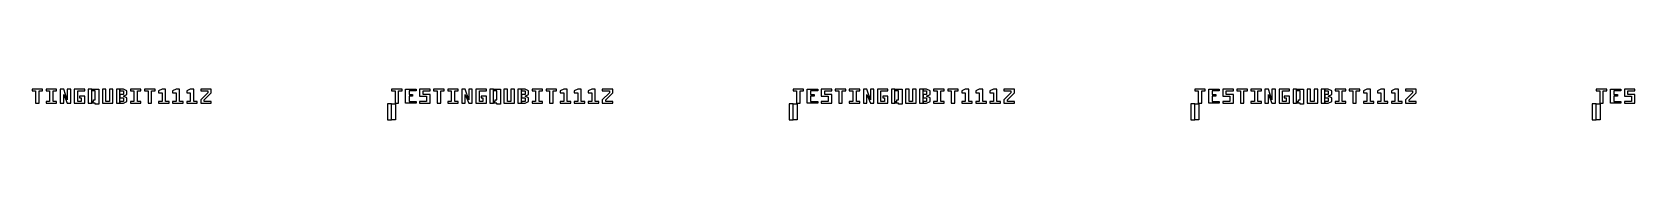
# Model space of a CAD drawing. Extents: x -19750 to 13102, y -13175 to 15275.
# Drawn here: x -11790 to -3808, y -6628 to -6475 of the extents above; entities that cross this region are included whole.
import ezdxf

# ---------------------------------------------------------------- set-up
doc = ezdxf.new("R2010")
doc.units = 0

# ---------------------------------------------------------------- blocks, each defined once
blk = doc.blocks.new('C1A')
for points in [[(6027.5, 6430), (6045, 6430), (6045, 6491.2), (6062.5, 6491.2), (6062.5, 6500), (6010, 6500), (6010, 6491.2), (6027.5, 6491.2), (6027.5, 6430), (6027.5, 6430)], [(6080, 6430), (6132.5, 6430), (6132.5, 6438.8), (6115, 6438.8), (6115, 6491.2), (6132.5, 6491.2), (6132.5, 6500), (6080, 6500), (6080, 6491.2), (6097.5, 6491.2), (6097.5, 6438.8), (6080, 6438.8), (6080, 6430), (6080, 6430)], [(6150, 6430), (6167.5, 6430), (6167.5, 6473.8), (6185, 6430), (6202.5, 6430), (6202.5, 6500), (6185, 6500), (6185, 6447.5), (6167.5, 6500), (6150, 6500), (6150, 6430), (6150, 6430)], [(6220, 6430), (6272.5, 6430), (6272.5, 6465), (6246.2, 6465), (6246.2, 6456.2), (6255, 6456.2), (6255, 6438.8), (6237.5, 6438.8), (6237.5, 6491.2), (6272.5, 6491.2), (6272.5, 6500), (6220, 6500), (6220, 6430), (6220, 6430)], [(6290, 6430), (6307.5, 6430), (6307.5, 6500), (6290, 6500), (6290, 6430)], [(6307.5, 6438.8), (6316.2, 6438.8), (6316.2, 6447.5), (6325, 6447.5), (6325, 6491.2), (6307.5, 6491.2), (6307.5, 6500), (6342.5, 6500), (6342.5, 6425.6), (6325, 6425.6), (6325, 6430), (6307.5, 6430), (6307.5, 6438.8)], [(6360, 6430), (6412.5, 6430), (6412.5, 6500), (6395, 6500), (6395, 6438.8), (6377.5, 6438.8), (6377.5, 6500), (6360, 6500), (6360, 6430), (6360, 6430)], [(6430, 6430), (6447.5, 6430), (6447.5, 6500), (6430, 6500), (6430, 6430)], [(6447.5, 6430), (6465, 6430), (6482.5, 6438.8), (6482.5, 6456.2), (6465, 6465), (6482.5, 6473.8), (6482.5, 6491.2), (6465, 6500), (6447.5, 6500), (6447.5, 6491.2), (6465, 6491.2), (6465, 6473.8), (6447.5, 6473.8), (6447.5, 6456.2), (6465, 6456.2), (6465, 6438.8), (6447.5, 6438.8), (6447.5, 6430)], [(6500, 6430), (6552.5, 6430), (6552.5, 6438.8), (6535, 6438.8), (6535, 6491.2), (6552.5, 6491.2), (6552.5, 6500), (6500, 6500), (6500, 6491.2), (6517.5, 6491.2), (6517.5, 6438.8), (6500, 6438.8), (6500, 6430), (6500, 6430)], [(6587.5, 6430), (6605, 6430), (6605, 6491.2), (6622.5, 6491.2), (6622.5, 6500), (6570, 6500), (6570, 6491.2), (6587.5, 6491.2), (6587.5, 6430), (6587.5, 6430)], [(6640, 6430), (6692.5, 6430), (6692.5, 6438.8), (6675, 6438.8), (6675, 6500), (6657.5, 6500), (6640, 6491.2), (6640, 6482.5), (6657.5, 6482.5), (6657.5, 6438.8), (6640, 6438.8), (6640, 6430), (6640, 6430)], [(6710, 6430), (6762.5, 6430), (6762.5, 6438.8), (6745, 6438.8), (6745, 6500), (6727.5, 6500), (6710, 6491.2), (6710, 6482.5), (6727.5, 6482.5), (6727.5, 6438.8), (6710, 6438.8), (6710, 6430), (6710, 6430)], [(6780, 6430), (6832.5, 6430), (6832.5, 6438.8), (6815, 6438.8), (6815, 6500), (6797.5, 6500), (6780, 6491.2), (6780, 6482.5), (6797.5, 6482.5), (6797.5, 6438.8), (6780, 6438.8), (6780, 6430), (6780, 6430)], [(6850, 6430), (6902.5, 6430), (6902.5, 6438.8), (6867.5, 6438.8), (6867.5, 6447.5), (6902.5, 6482.5), (6902.5, 6500), (6850, 6500), (6850, 6491.2), (6885, 6491.2), (6885, 6482.5), (6850, 6447.5), (6850, 6430), (6850, 6430)]]:
    blk.add_lwpolyline(points)
blk = doc.blocks.new('C1B')
for points in [[(5817.5, 6430), (5835, 6430), (5835, 6491.2), (5852.5, 6491.2), (5852.5, 6500), (5800, 6500), (5800, 6491.2), (5817.5, 6491.2), (5817.5, 6430), (5817.5, 6430)], [(5870, 6430), (5870, 6500), (5922.5, 6500), (5922.5, 6491.2), (5887.5, 6491.2), (5887.5, 6473.8), (5905, 6473.8), (5905, 6465), (5887.5, 6465), (5887.5, 6438.8), (5922.5, 6438.8), (5922.5, 6430), (5870, 6430), (5870, 6430)], [(5940, 6430), (5992.5, 6430), (5992.5, 6473.8), (5957.5, 6473.8), (5957.5, 6491.2), (5992.5, 6491.2), (5992.5, 6500), (5940, 6500), (5940, 6465), (5975, 6465), (5975, 6438.8), (5940, 6438.8), (5940, 6430), (5940, 6430)], [(6027.5, 6430), (6045, 6430), (6045, 6491.2), (6062.5, 6491.2), (6062.5, 6500), (6010, 6500), (6010, 6491.2), (6027.5, 6491.2), (6027.5, 6430), (6027.5, 6430)], [(6080, 6430), (6132.5, 6430), (6132.5, 6438.8), (6115, 6438.8), (6115, 6491.2), (6132.5, 6491.2), (6132.5, 6500), (6080, 6500), (6080, 6491.2), (6097.5, 6491.2), (6097.5, 6438.8), (6080, 6438.8), (6080, 6430), (6080, 6430)], [(6150, 6430), (6167.5, 6430), (6167.5, 6473.8), (6185, 6430), (6202.5, 6430), (6202.5, 6500), (6185, 6500), (6185, 6447.5), (6167.5, 6500), (6150, 6500), (6150, 6430), (6150, 6430)], [(6220, 6430), (6272.5, 6430), (6272.5, 6465), (6246.2, 6465), (6246.2, 6456.2), (6255, 6456.2), (6255, 6438.8), (6237.5, 6438.8), (6237.5, 6491.2), (6272.5, 6491.2), (6272.5, 6500), (6220, 6500), (6220, 6430), (6220, 6430)], [(6290, 6430), (6307.5, 6430), (6307.5, 6500), (6290, 6500), (6290, 6430)], [(6307.5, 6438.8), (6316.2, 6438.8), (6316.2, 6447.5), (6325, 6447.5), (6325, 6491.2), (6307.5, 6491.2), (6307.5, 6500), (6342.5, 6500), (6342.5, 6425.6), (6325, 6425.6), (6325, 6430), (6307.5, 6430), (6307.5, 6438.8)], [(6360, 6430), (6412.5, 6430), (6412.5, 6500), (6395, 6500), (6395, 6438.8), (6377.5, 6438.8), (6377.5, 6500), (6360, 6500), (6360, 6430), (6360, 6430)], [(6430, 6430), (6447.5, 6430), (6447.5, 6500), (6430, 6500), (6430, 6430)], [(6447.5, 6430), (6465, 6430), (6482.5, 6438.8), (6482.5, 6456.2), (6465, 6465), (6482.5, 6473.8), (6482.5, 6491.2), (6465, 6500), (6447.5, 6500), (6447.5, 6491.2), (6465, 6491.2), (6465, 6473.8), (6447.5, 6473.8), (6447.5, 6456.2), (6465, 6456.2), (6465, 6438.8), (6447.5, 6438.8), (6447.5, 6430)], [(6500, 6430), (6552.5, 6430), (6552.5, 6438.8), (6535, 6438.8), (6535, 6491.2), (6552.5, 6491.2), (6552.5, 6500), (6500, 6500), (6500, 6491.2), (6517.5, 6491.2), (6517.5, 6438.8), (6500, 6438.8), (6500, 6430), (6500, 6430)], [(6587.5, 6430), (6605, 6430), (6605, 6491.2), (6622.5, 6491.2), (6622.5, 6500), (6570, 6500), (6570, 6491.2), (6587.5, 6491.2), (6587.5, 6430), (6587.5, 6430)], [(6640, 6430), (6692.5, 6430), (6692.5, 6438.8), (6675, 6438.8), (6675, 6500), (6657.5, 6500), (6640, 6491.2), (6640, 6482.5), (6657.5, 6482.5), (6657.5, 6438.8), (6640, 6438.8), (6640, 6430), (6640, 6430)], [(6710, 6430), (6762.5, 6430), (6762.5, 6438.8), (6745, 6438.8), (6745, 6500), (6727.5, 6500), (6710, 6491.2), (6710, 6482.5), (6727.5, 6482.5), (6727.5, 6438.8), (6710, 6438.8), (6710, 6430), (6710, 6430)], [(6780, 6430), (6832.5, 6430), (6832.5, 6438.8), (6815, 6438.8), (6815, 6500), (6797.5, 6500), (6780, 6491.2), (6780, 6482.5), (6797.5, 6482.5), (6797.5, 6438.8), (6780, 6438.8), (6780, 6430), (6780, 6430)], [(6850, 6430), (6902.5, 6430), (6902.5, 6438.8), (6867.5, 6438.8), (6867.5, 6447.5), (6902.5, 6482.5), (6902.5, 6500), (6850, 6500), (6850, 6491.2), (6885, 6491.2), (6885, 6482.5), (6850, 6447.5), (6850, 6430), (6850, 6430)]]:
    blk.add_lwpolyline(points)
blk = doc.blocks.new('C1C')
for points in [[(5817.5, 6430), (5835, 6430), (5835, 6491.2), (5852.5, 6491.2), (5852.5, 6500), (5800, 6500), (5800, 6491.2), (5817.5, 6491.2), (5817.5, 6430), (5817.5, 6430)], [(5870, 6430), (5870, 6500), (5922.5, 6500), (5922.5, 6491.2), (5887.5, 6491.2), (5887.5, 6473.8), (5905, 6473.8), (5905, 6465), (5887.5, 6465), (5887.5, 6438.8), (5922.5, 6438.8), (5922.5, 6430), (5870, 6430), (5870, 6430)], [(5940, 6430), (5992.5, 6430), (5992.5, 6473.8), (5957.5, 6473.8), (5957.5, 6491.2), (5992.5, 6491.2), (5992.5, 6500), (5940, 6500), (5940, 6465), (5975, 6465), (5975, 6438.8), (5940, 6438.8), (5940, 6430), (5940, 6430)], [(6027.5, 6430), (6045, 6430), (6045, 6491.2), (6062.5, 6491.2), (6062.5, 6500), (6010, 6500), (6010, 6491.2), (6027.5, 6491.2), (6027.5, 6430), (6027.5, 6430)], [(6080, 6430), (6132.5, 6430), (6132.5, 6438.8), (6115, 6438.8), (6115, 6491.2), (6132.5, 6491.2), (6132.5, 6500), (6080, 6500), (6080, 6491.2), (6097.5, 6491.2), (6097.5, 6438.8), (6080, 6438.8), (6080, 6430), (6080, 6430)], [(6150, 6430), (6167.5, 6430), (6167.5, 6473.8), (6185, 6430), (6202.5, 6430), (6202.5, 6500), (6185, 6500), (6185, 6447.5), (6167.5, 6500), (6150, 6500), (6150, 6430), (6150, 6430)], [(6220, 6430), (6272.5, 6430), (6272.5, 6465), (6246.2, 6465), (6246.2, 6456.2), (6255, 6456.2), (6255, 6438.8), (6237.5, 6438.8), (6237.5, 6491.2), (6272.5, 6491.2), (6272.5, 6500), (6220, 6500), (6220, 6430), (6220, 6430)], [(6290, 6430), (6307.5, 6430), (6307.5, 6500), (6290, 6500), (6290, 6430)], [(6307.5, 6438.8), (6316.2, 6438.8), (6316.2, 6447.5), (6325, 6447.5), (6325, 6491.2), (6307.5, 6491.2), (6307.5, 6500), (6342.5, 6500), (6342.5, 6425.6), (6325, 6425.6), (6325, 6430), (6307.5, 6430), (6307.5, 6438.8)], [(6360, 6430), (6412.5, 6430), (6412.5, 6500), (6395, 6500), (6395, 6438.8), (6377.5, 6438.8), (6377.5, 6500), (6360, 6500), (6360, 6430), (6360, 6430)], [(6430, 6430), (6447.5, 6430), (6447.5, 6500), (6430, 6500), (6430, 6430)], [(6447.5, 6430), (6465, 6430), (6482.5, 6438.8), (6482.5, 6456.2), (6465, 6465), (6482.5, 6473.8), (6482.5, 6491.2), (6465, 6500), (6447.5, 6500), (6447.5, 6491.2), (6465, 6491.2), (6465, 6473.8), (6447.5, 6473.8), (6447.5, 6456.2), (6465, 6456.2), (6465, 6438.8), (6447.5, 6438.8), (6447.5, 6430)], [(6500, 6430), (6552.5, 6430), (6552.5, 6438.8), (6535, 6438.8), (6535, 6491.2), (6552.5, 6491.2), (6552.5, 6500), (6500, 6500), (6500, 6491.2), (6517.5, 6491.2), (6517.5, 6438.8), (6500, 6438.8), (6500, 6430), (6500, 6430)], [(6587.5, 6430), (6605, 6430), (6605, 6491.2), (6622.5, 6491.2), (6622.5, 6500), (6570, 6500), (6570, 6491.2), (6587.5, 6491.2), (6587.5, 6430), (6587.5, 6430)], [(6640, 6430), (6692.5, 6430), (6692.5, 6438.8), (6675, 6438.8), (6675, 6500), (6657.5, 6500), (6640, 6491.2), (6640, 6482.5), (6657.5, 6482.5), (6657.5, 6438.8), (6640, 6438.8), (6640, 6430), (6640, 6430)], [(6710, 6430), (6762.5, 6430), (6762.5, 6438.8), (6745, 6438.8), (6745, 6500), (6727.5, 6500), (6710, 6491.2), (6710, 6482.5), (6727.5, 6482.5), (6727.5, 6438.8), (6710, 6438.8), (6710, 6430), (6710, 6430)], [(6780, 6430), (6832.5, 6430), (6832.5, 6438.8), (6815, 6438.8), (6815, 6500), (6797.5, 6500), (6780, 6491.2), (6780, 6482.5), (6797.5, 6482.5), (6797.5, 6438.8), (6780, 6438.8), (6780, 6430), (6780, 6430)], [(6850, 6430), (6902.5, 6430), (6902.5, 6438.8), (6867.5, 6438.8), (6867.5, 6447.5), (6902.5, 6482.5), (6902.5, 6500), (6850, 6500), (6850, 6491.2), (6885, 6491.2), (6885, 6482.5), (6850, 6447.5), (6850, 6430), (6850, 6430)]]:
    blk.add_lwpolyline(points)
blk = doc.blocks.new('C1D')
for points in [[(5817.5, 6430), (5835, 6430), (5835, 6491.2), (5852.5, 6491.2), (5852.5, 6500), (5800, 6500), (5800, 6491.2), (5817.5, 6491.2), (5817.5, 6430), (5817.5, 6430)], [(5870, 6430), (5870, 6500), (5922.5, 6500), (5922.5, 6491.2), (5887.5, 6491.2), (5887.5, 6473.8), (5905, 6473.8), (5905, 6465), (5887.5, 6465), (5887.5, 6438.8), (5922.5, 6438.8), (5922.5, 6430), (5870, 6430), (5870, 6430)], [(5940, 6430), (5992.5, 6430), (5992.5, 6473.8), (5957.5, 6473.8), (5957.5, 6491.2), (5992.5, 6491.2), (5992.5, 6500), (5940, 6500), (5940, 6465), (5975, 6465), (5975, 6438.8), (5940, 6438.8), (5940, 6430), (5940, 6430)], [(6027.5, 6430), (6045, 6430), (6045, 6491.2), (6062.5, 6491.2), (6062.5, 6500), (6010, 6500), (6010, 6491.2), (6027.5, 6491.2), (6027.5, 6430), (6027.5, 6430)], [(6080, 6430), (6132.5, 6430), (6132.5, 6438.8), (6115, 6438.8), (6115, 6491.2), (6132.5, 6491.2), (6132.5, 6500), (6080, 6500), (6080, 6491.2), (6097.5, 6491.2), (6097.5, 6438.8), (6080, 6438.8), (6080, 6430), (6080, 6430)], [(6150, 6430), (6167.5, 6430), (6167.5, 6473.8), (6185, 6430), (6202.5, 6430), (6202.5, 6500), (6185, 6500), (6185, 6447.5), (6167.5, 6500), (6150, 6500), (6150, 6430), (6150, 6430)], [(6220, 6430), (6272.5, 6430), (6272.5, 6465), (6246.2, 6465), (6246.2, 6456.2), (6255, 6456.2), (6255, 6438.8), (6237.5, 6438.8), (6237.5, 6491.2), (6272.5, 6491.2), (6272.5, 6500), (6220, 6500), (6220, 6430), (6220, 6430)], [(6290, 6430), (6307.5, 6430), (6307.5, 6500), (6290, 6500), (6290, 6430)], [(6307.5, 6438.8), (6316.2, 6438.8), (6316.2, 6447.5), (6325, 6447.5), (6325, 6491.2), (6307.5, 6491.2), (6307.5, 6500), (6342.5, 6500), (6342.5, 6425.6), (6325, 6425.6), (6325, 6430), (6307.5, 6430), (6307.5, 6438.8)], [(6360, 6430), (6412.5, 6430), (6412.5, 6500), (6395, 6500), (6395, 6438.8), (6377.5, 6438.8), (6377.5, 6500), (6360, 6500), (6360, 6430), (6360, 6430)], [(6430, 6430), (6447.5, 6430), (6447.5, 6500), (6430, 6500), (6430, 6430)], [(6447.5, 6430), (6465, 6430), (6482.5, 6438.8), (6482.5, 6456.2), (6465, 6465), (6482.5, 6473.8), (6482.5, 6491.2), (6465, 6500), (6447.5, 6500), (6447.5, 6491.2), (6465, 6491.2), (6465, 6473.8), (6447.5, 6473.8), (6447.5, 6456.2), (6465, 6456.2), (6465, 6438.8), (6447.5, 6438.8), (6447.5, 6430)], [(6500, 6430), (6552.5, 6430), (6552.5, 6438.8), (6535, 6438.8), (6535, 6491.2), (6552.5, 6491.2), (6552.5, 6500), (6500, 6500), (6500, 6491.2), (6517.5, 6491.2), (6517.5, 6438.8), (6500, 6438.8), (6500, 6430), (6500, 6430)], [(6587.5, 6430), (6605, 6430), (6605, 6491.2), (6622.5, 6491.2), (6622.5, 6500), (6570, 6500), (6570, 6491.2), (6587.5, 6491.2), (6587.5, 6430), (6587.5, 6430)], [(6640, 6430), (6692.5, 6430), (6692.5, 6438.8), (6675, 6438.8), (6675, 6500), (6657.5, 6500), (6640, 6491.2), (6640, 6482.5), (6657.5, 6482.5), (6657.5, 6438.8), (6640, 6438.8), (6640, 6430), (6640, 6430)], [(6710, 6430), (6762.5, 6430), (6762.5, 6438.8), (6745, 6438.8), (6745, 6500), (6727.5, 6500), (6710, 6491.2), (6710, 6482.5), (6727.5, 6482.5), (6727.5, 6438.8), (6710, 6438.8), (6710, 6430), (6710, 6430)], [(6780, 6430), (6832.5, 6430), (6832.5, 6438.8), (6815, 6438.8), (6815, 6500), (6797.5, 6500), (6780, 6491.2), (6780, 6482.5), (6797.5, 6482.5), (6797.5, 6438.8), (6780, 6438.8), (6780, 6430), (6780, 6430)], [(6850, 6430), (6902.5, 6430), (6902.5, 6438.8), (6867.5, 6438.8), (6867.5, 6447.5), (6902.5, 6482.5), (6902.5, 6500), (6850, 6500), (6850, 6491.2), (6885, 6491.2), (6885, 6482.5), (6850, 6447.5), (6850, 6430), (6850, 6430)], [(1800, 6347.5), (1800, 6427.5), (1780, 6427.5), (1780, 6347.5), (1800, 6347.5)]]:
    blk.add_lwpolyline(points)
blk = doc.blocks.new('C1E')
for points in [[(5817.5, 6430), (5835, 6430), (5835, 6491.2), (5852.5, 6491.2), (5852.5, 6500), (5800, 6500), (5800, 6491.2), (5817.5, 6491.2), (5817.5, 6430), (5817.5, 6430)], [(5870, 6430), (5870, 6500), (5922.5, 6500), (5922.5, 6491.2), (5887.5, 6491.2), (5887.5, 6473.8), (5905, 6473.8), (5905, 6465), (5887.5, 6465), (5887.5, 6438.8), (5922.5, 6438.8), (5922.5, 6430), (5870, 6430), (5870, 6430)], [(5940, 6430), (5992.5, 6430), (5992.5, 6473.8), (5957.5, 6473.8), (5957.5, 6491.2), (5992.5, 6491.2), (5992.5, 6500), (5940, 6500), (5940, 6465), (5975, 6465), (5975, 6438.8), (5940, 6438.8), (5940, 6430), (5940, 6430)], [(-200, 6347.5), (-200, 6427.5), (-180, 6427.5), (-180, 6347.5), (-200, 6347.5)], [(1800, 6347.5), (1800, 6427.5), (1780, 6427.5), (1780, 6347.5), (1800, 6347.5)]]:
    blk.add_lwpolyline(points)
blk = doc.blocks.new('C1F')
for points in [[(-200, 6347.5), (-200, 6427.5), (-180, 6427.5), (-180, 6347.5), (-200, 6347.5)], [(1800, 6347.5), (1800, 6427.5), (1780, 6427.5), (1780, 6347.5), (1800, 6347.5)]]:
    blk.add_lwpolyline(points)
blk = doc.blocks.new('C1G')
for points in [[(-200, 6347.5), (-200, 6427.5), (-180, 6427.5), (-180, 6347.5), (-200, 6347.5)], [(1800, 6347.5), (1800, 6427.5), (1780, 6427.5), (1780, 6347.5), (1800, 6347.5)]]:
    blk.add_lwpolyline(points)
blk = doc.blocks.new('C1H')
blk.add_lwpolyline([(-200, 6347.5), (-200, 6427.5), (-180, 6427.5), (-180, 6347.5), (-200, 6347.5)])

msp = doc.modelspace()

# ---------------------------------------------------------------- linework, layer by layer
for points in [[(-11772.5, -6545), (-11755, -6545), (-11755, -6483.75), (-11737.5, -6483.75), (-11737.5, -6475), (-11790, -6475), (-11790, -6483.75), (-11772.5, -6483.75), (-11772.5, -6545), (-11772.5, -6545)], [(-11720, -6545), (-11667.5, -6545), (-11667.5, -6536.25), (-11685, -6536.25), (-11685, -6483.75), (-11667.5, -6483.75), (-11667.5, -6475), (-11720, -6475), (-11720, -6483.75), (-11702.5, -6483.75), (-11702.5, -6536.25), (-11720, -6536.25), (-11720, -6545), (-11720, -6545)], [(-11650, -6545), (-11632.5, -6545), (-11632.5, -6501.25), (-11615, -6545), (-11597.5, -6545), (-11597.5, -6475), (-11615, -6475), (-11615, -6527.5), (-11632.5, -6475), (-11650, -6475), (-11650, -6545), (-11650, -6545)], [(-11580, -6545), (-11527.5, -6545), (-11527.5, -6510), (-11553.75, -6510), (-11553.75, -6518.75), (-11545, -6518.75), (-11545, -6536.25), (-11562.5, -6536.25), (-11562.5, -6483.75), (-11527.5, -6483.75), (-11527.5, -6475), (-11580, -6475), (-11580, -6545), (-11580, -6545)], [(-11510, -6545), (-11492.5, -6545), (-11492.5, -6475), (-11510, -6475), (-11510, -6545)], [(-11492.5, -6536.25), (-11483.75, -6536.25), (-11483.75, -6527.5), (-11475, -6527.5), (-11475, -6483.75), (-11492.5, -6483.75), (-11492.5, -6475), (-11457.5, -6475), (-11457.5, -6549.38), (-11475, -6549.38), (-11475, -6545), (-11492.5, -6545), (-11492.5, -6536.25)], [(-11440, -6545), (-11387.5, -6545), (-11387.5, -6475), (-11405, -6475), (-11405, -6536.25), (-11422.5, -6536.25), (-11422.5, -6475), (-11440, -6475), (-11440, -6545), (-11440, -6545)], [(-11370, -6545), (-11352.5, -6545), (-11352.5, -6475), (-11370, -6475), (-11370, -6545)], [(-11352.5, -6545), (-11335, -6545), (-11317.5, -6536.25), (-11317.5, -6518.75), (-11335, -6510), (-11317.5, -6501.25), (-11317.5, -6483.75), (-11335, -6475), (-11352.5, -6475), (-11352.5, -6483.75), (-11335, -6483.75), (-11335, -6501.25), (-11352.5, -6501.25), (-11352.5, -6518.75), (-11335, -6518.75), (-11335, -6536.25), (-11352.5, -6536.25), (-11352.5, -6545)], [(-11300, -6545), (-11247.5, -6545), (-11247.5, -6536.25), (-11265, -6536.25), (-11265, -6483.75), (-11247.5, -6483.75), (-11247.5, -6475), (-11300, -6475), (-11300, -6483.75), (-11282.5, -6483.75), (-11282.5, -6536.25), (-11300, -6536.25), (-11300, -6545), (-11300, -6545)], [(-11212.5, -6545), (-11195, -6545), (-11195, -6483.75), (-11177.5, -6483.75), (-11177.5, -6475), (-11230, -6475), (-11230, -6483.75), (-11212.5, -6483.75), (-11212.5, -6545), (-11212.5, -6545)], [(-11160, -6545), (-11107.5, -6545), (-11107.5, -6536.25), (-11125, -6536.25), (-11125, -6475), (-11142.5, -6475), (-11160, -6483.75), (-11160, -6492.5), (-11142.5, -6492.5), (-11142.5, -6536.25), (-11160, -6536.25), (-11160, -6545), (-11160, -6545)], [(-11090, -6545), (-11037.5, -6545), (-11037.5, -6536.25), (-11055, -6536.25), (-11055, -6475), (-11072.5, -6475), (-11090, -6483.75), (-11090, -6492.5), (-11072.5, -6492.5), (-11072.5, -6536.25), (-11090, -6536.25), (-11090, -6545), (-11090, -6545)], [(-11020, -6545), (-10967.5, -6545), (-10967.5, -6536.25), (-10985, -6536.25), (-10985, -6475), (-11002.5, -6475), (-11020, -6483.75), (-11020, -6492.5), (-11002.5, -6492.5), (-11002.5, -6536.25), (-11020, -6536.25), (-11020, -6545), (-11020, -6545)], [(-10950, -6545), (-10897.5, -6545), (-10897.5, -6536.25), (-10932.5, -6536.25), (-10932.5, -6527.5), (-10897.5, -6492.5), (-10897.5, -6475), (-10950, -6475), (-10950, -6483.75), (-10915, -6483.75), (-10915, -6492.5), (-10950, -6527.5), (-10950, -6545), (-10950, -6545)], [(-9982.5, -6545), (-9965, -6545), (-9965, -6483.75), (-9947.5, -6483.75), (-9947.5, -6475), (-10000, -6475), (-10000, -6483.75), (-9982.5, -6483.75), (-9982.5, -6545), (-9982.5, -6545)], [(-9930, -6545), (-9930, -6475), (-9877.5, -6475), (-9877.5, -6483.75), (-9912.5, -6483.75), (-9912.5, -6501.25), (-9895, -6501.25), (-9895, -6510), (-9912.5, -6510), (-9912.5, -6536.25), (-9877.5, -6536.25), (-9877.5, -6545), (-9930, -6545), (-9930, -6545)], [(-9860, -6545), (-9807.5, -6545), (-9807.5, -6501.25), (-9842.5, -6501.25), (-9842.5, -6483.75), (-9807.5, -6483.75), (-9807.5, -6475), (-9860, -6475), (-9860, -6510), (-9825, -6510), (-9825, -6536.25), (-9860, -6536.25), (-9860, -6545), (-9860, -6545)], [(-9772.5, -6545), (-9755, -6545), (-9755, -6483.75), (-9737.5, -6483.75), (-9737.5, -6475), (-9790, -6475), (-9790, -6483.75), (-9772.5, -6483.75), (-9772.5, -6545), (-9772.5, -6545)], [(-9720, -6545), (-9667.5, -6545), (-9667.5, -6536.25), (-9685, -6536.25), (-9685, -6483.75), (-9667.5, -6483.75), (-9667.5, -6475), (-9720, -6475), (-9720, -6483.75), (-9702.5, -6483.75), (-9702.5, -6536.25), (-9720, -6536.25), (-9720, -6545), (-9720, -6545)], [(-9650, -6545), (-9632.5, -6545), (-9632.5, -6501.25), (-9615, -6545), (-9597.5, -6545), (-9597.5, -6475), (-9615, -6475), (-9615, -6527.5), (-9632.5, -6475), (-9650, -6475), (-9650, -6545), (-9650, -6545)], [(-9580, -6545), (-9527.5, -6545), (-9527.5, -6510), (-9553.75, -6510), (-9553.75, -6518.75), (-9545, -6518.75), (-9545, -6536.25), (-9562.5, -6536.25), (-9562.5, -6483.75), (-9527.5, -6483.75), (-9527.5, -6475), (-9580, -6475), (-9580, -6545), (-9580, -6545)], [(-9510, -6545), (-9492.5, -6545), (-9492.5, -6475), (-9510, -6475), (-9510, -6545)], [(-9492.5, -6536.25), (-9483.75, -6536.25), (-9483.75, -6527.5), (-9475, -6527.5), (-9475, -6483.75), (-9492.5, -6483.75), (-9492.5, -6475), (-9457.5, -6475), (-9457.5, -6549.38), (-9475, -6549.38), (-9475, -6545), (-9492.5, -6545), (-9492.5, -6536.25)], [(-9440, -6545), (-9387.5, -6545), (-9387.5, -6475), (-9405, -6475), (-9405, -6536.25), (-9422.5, -6536.25), (-9422.5, -6475), (-9440, -6475), (-9440, -6545), (-9440, -6545)], [(-9370, -6545), (-9352.5, -6545), (-9352.5, -6475), (-9370, -6475), (-9370, -6545)], [(-9352.5, -6545), (-9335, -6545), (-9317.5, -6536.25), (-9317.5, -6518.75), (-9335, -6510), (-9317.5, -6501.25), (-9317.5, -6483.75), (-9335, -6475), (-9352.5, -6475), (-9352.5, -6483.75), (-9335, -6483.75), (-9335, -6501.25), (-9352.5, -6501.25), (-9352.5, -6518.75), (-9335, -6518.75), (-9335, -6536.25), (-9352.5, -6536.25), (-9352.5, -6545)], [(-9300, -6545), (-9247.5, -6545), (-9247.5, -6536.25), (-9265, -6536.25), (-9265, -6483.75), (-9247.5, -6483.75), (-9247.5, -6475), (-9300, -6475), (-9300, -6483.75), (-9282.5, -6483.75), (-9282.5, -6536.25), (-9300, -6536.25), (-9300, -6545), (-9300, -6545)], [(-9212.5, -6545), (-9195, -6545), (-9195, -6483.75), (-9177.5, -6483.75), (-9177.5, -6475), (-9230, -6475), (-9230, -6483.75), (-9212.5, -6483.75), (-9212.5, -6545), (-9212.5, -6545)], [(-9160, -6545), (-9107.5, -6545), (-9107.5, -6536.25), (-9125, -6536.25), (-9125, -6475), (-9142.5, -6475), (-9160, -6483.75), (-9160, -6492.5), (-9142.5, -6492.5), (-9142.5, -6536.25), (-9160, -6536.25), (-9160, -6545), (-9160, -6545)], [(-9090, -6545), (-9037.5, -6545), (-9037.5, -6536.25), (-9055, -6536.25), (-9055, -6475), (-9072.5, -6475), (-9090, -6483.75), (-9090, -6492.5), (-9072.5, -6492.5), (-9072.5, -6536.25), (-9090, -6536.25), (-9090, -6545), (-9090, -6545)], [(-9020, -6545), (-8967.5, -6545), (-8967.5, -6536.25), (-8985, -6536.25), (-8985, -6475), (-9002.5, -6475), (-9020, -6483.75), (-9020, -6492.5), (-9002.5, -6492.5), (-9002.5, -6536.25), (-9020, -6536.25), (-9020, -6545), (-9020, -6545)], [(-8950, -6545), (-8897.5, -6545), (-8897.5, -6536.25), (-8932.5, -6536.25), (-8932.5, -6527.5), (-8897.5, -6492.5), (-8897.5, -6475), (-8950, -6475), (-8950, -6483.75), (-8915, -6483.75), (-8915, -6492.5), (-8950, -6527.5), (-8950, -6545), (-8950, -6545)], [(-7982.5, -6545), (-7965, -6545), (-7965, -6483.75), (-7947.5, -6483.75), (-7947.5, -6475), (-8000, -6475), (-8000, -6483.75), (-7982.5, -6483.75), (-7982.5, -6545), (-7982.5, -6545)], [(-7930, -6545), (-7930, -6475), (-7877.5, -6475), (-7877.5, -6483.75), (-7912.5, -6483.75), (-7912.5, -6501.25), (-7895, -6501.25), (-7895, -6510), (-7912.5, -6510), (-7912.5, -6536.25), (-7877.5, -6536.25), (-7877.5, -6545), (-7930, -6545), (-7930, -6545)], [(-7860, -6545), (-7807.5, -6545), (-7807.5, -6501.25), (-7842.5, -6501.25), (-7842.5, -6483.75), (-7807.5, -6483.75), (-7807.5, -6475), (-7860, -6475), (-7860, -6510), (-7825, -6510), (-7825, -6536.25), (-7860, -6536.25), (-7860, -6545), (-7860, -6545)], [(-7772.5, -6545), (-7755, -6545), (-7755, -6483.75), (-7737.5, -6483.75), (-7737.5, -6475), (-7790, -6475), (-7790, -6483.75), (-7772.5, -6483.75), (-7772.5, -6545), (-7772.5, -6545)], [(-7720, -6545), (-7667.5, -6545), (-7667.5, -6536.25), (-7685, -6536.25), (-7685, -6483.75), (-7667.5, -6483.75), (-7667.5, -6475), (-7720, -6475), (-7720, -6483.75), (-7702.5, -6483.75), (-7702.5, -6536.25), (-7720, -6536.25), (-7720, -6545), (-7720, -6545)], [(-7650, -6545), (-7632.5, -6545), (-7632.5, -6501.25), (-7615, -6545), (-7597.5, -6545), (-7597.5, -6475), (-7615, -6475), (-7615, -6527.5), (-7632.5, -6475), (-7650, -6475), (-7650, -6545), (-7650, -6545)], [(-7580, -6545), (-7527.5, -6545), (-7527.5, -6510), (-7553.75, -6510), (-7553.75, -6518.75), (-7545, -6518.75), (-7545, -6536.25), (-7562.5, -6536.25), (-7562.5, -6483.75), (-7527.5, -6483.75), (-7527.5, -6475), (-7580, -6475), (-7580, -6545), (-7580, -6545)], [(-7510, -6545), (-7492.5, -6545), (-7492.5, -6475), (-7510, -6475), (-7510, -6545)], [(-7492.5, -6536.25), (-7483.75, -6536.25), (-7483.75, -6527.5), (-7475, -6527.5), (-7475, -6483.75), (-7492.5, -6483.75), (-7492.5, -6475), (-7457.5, -6475), (-7457.5, -6549.38), (-7475, -6549.38), (-7475, -6545), (-7492.5, -6545), (-7492.5, -6536.25)], [(-7440, -6545), (-7387.5, -6545), (-7387.5, -6475), (-7405, -6475), (-7405, -6536.25), (-7422.5, -6536.25), (-7422.5, -6475), (-7440, -6475), (-7440, -6545), (-7440, -6545)], [(-7370, -6545), (-7352.5, -6545), (-7352.5, -6475), (-7370, -6475), (-7370, -6545)], [(-7352.5, -6545), (-7335, -6545), (-7317.5, -6536.25), (-7317.5, -6518.75), (-7335, -6510), (-7317.5, -6501.25), (-7317.5, -6483.75), (-7335, -6475), (-7352.5, -6475), (-7352.5, -6483.75), (-7335, -6483.75), (-7335, -6501.25), (-7352.5, -6501.25), (-7352.5, -6518.75), (-7335, -6518.75), (-7335, -6536.25), (-7352.5, -6536.25), (-7352.5, -6545)], [(-7300, -6545), (-7247.5, -6545), (-7247.5, -6536.25), (-7265, -6536.25), (-7265, -6483.75), (-7247.5, -6483.75), (-7247.5, -6475), (-7300, -6475), (-7300, -6483.75), (-7282.5, -6483.75), (-7282.5, -6536.25), (-7300, -6536.25), (-7300, -6545), (-7300, -6545)], [(-7212.5, -6545), (-7195, -6545), (-7195, -6483.75), (-7177.5, -6483.75), (-7177.5, -6475), (-7230, -6475), (-7230, -6483.75), (-7212.5, -6483.75), (-7212.5, -6545), (-7212.5, -6545)], [(-7160, -6545), (-7107.5, -6545), (-7107.5, -6536.25), (-7125, -6536.25), (-7125, -6475), (-7142.5, -6475), (-7160, -6483.75), (-7160, -6492.5), (-7142.5, -6492.5), (-7142.5, -6536.25), (-7160, -6536.25), (-7160, -6545), (-7160, -6545)], [(-7090, -6545), (-7037.5, -6545), (-7037.5, -6536.25), (-7055, -6536.25), (-7055, -6475), (-7072.5, -6475), (-7090, -6483.75), (-7090, -6492.5), (-7072.5, -6492.5), (-7072.5, -6536.25), (-7090, -6536.25), (-7090, -6545), (-7090, -6545)], [(-7020, -6545), (-6967.5, -6545), (-6967.5, -6536.25), (-6985, -6536.25), (-6985, -6475), (-7002.5, -6475), (-7020, -6483.75), (-7020, -6492.5), (-7002.5, -6492.5), (-7002.5, -6536.25), (-7020, -6536.25), (-7020, -6545), (-7020, -6545)], [(-6950, -6545), (-6897.5, -6545), (-6897.5, -6536.25), (-6932.5, -6536.25), (-6932.5, -6527.5), (-6897.5, -6492.5), (-6897.5, -6475), (-6950, -6475), (-6950, -6483.75), (-6915, -6483.75), (-6915, -6492.5), (-6950, -6527.5), (-6950, -6545), (-6950, -6545)], [(-5982.5, -6545), (-5965, -6545), (-5965, -6483.75), (-5947.5, -6483.75), (-5947.5, -6475), (-6000, -6475), (-6000, -6483.75), (-5982.5, -6483.75), (-5982.5, -6545), (-5982.5, -6545)], [(-5930, -6545), (-5930, -6475), (-5877.5, -6475), (-5877.5, -6483.75), (-5912.5, -6483.75), (-5912.5, -6501.25), (-5895, -6501.25), (-5895, -6510), (-5912.5, -6510), (-5912.5, -6536.25), (-5877.5, -6536.25), (-5877.5, -6545), (-5930, -6545), (-5930, -6545)], [(-5860, -6545), (-5807.5, -6545), (-5807.5, -6501.25), (-5842.5, -6501.25), (-5842.5, -6483.75), (-5807.5, -6483.75), (-5807.5, -6475), (-5860, -6475), (-5860, -6510), (-5825, -6510), (-5825, -6536.25), (-5860, -6536.25), (-5860, -6545), (-5860, -6545)], [(-5772.5, -6545), (-5755, -6545), (-5755, -6483.75), (-5737.5, -6483.75), (-5737.5, -6475), (-5790, -6475), (-5790, -6483.75), (-5772.5, -6483.75), (-5772.5, -6545), (-5772.5, -6545)], [(-5720, -6545), (-5667.5, -6545), (-5667.5, -6536.25), (-5685, -6536.25), (-5685, -6483.75), (-5667.5, -6483.75), (-5667.5, -6475), (-5720, -6475), (-5720, -6483.75), (-5702.5, -6483.75), (-5702.5, -6536.25), (-5720, -6536.25), (-5720, -6545), (-5720, -6545)], [(-5650, -6545), (-5632.5, -6545), (-5632.5, -6501.25), (-5615, -6545), (-5597.5, -6545), (-5597.5, -6475), (-5615, -6475), (-5615, -6527.5), (-5632.5, -6475), (-5650, -6475), (-5650, -6545), (-5650, -6545)], [(-5580, -6545), (-5527.5, -6545), (-5527.5, -6510), (-5553.75, -6510), (-5553.75, -6518.75), (-5545, -6518.75), (-5545, -6536.25), (-5562.5, -6536.25), (-5562.5, -6483.75), (-5527.5, -6483.75), (-5527.5, -6475), (-5580, -6475), (-5580, -6545), (-5580, -6545)], [(-5510, -6545), (-5492.5, -6545), (-5492.5, -6475), (-5510, -6475), (-5510, -6545)], [(-5492.5, -6536.25), (-5483.75, -6536.25), (-5483.75, -6527.5), (-5475, -6527.5), (-5475, -6483.75), (-5492.5, -6483.75), (-5492.5, -6475), (-5457.5, -6475), (-5457.5, -6549.38), (-5475, -6549.38), (-5475, -6545), (-5492.5, -6545), (-5492.5, -6536.25)], [(-5440, -6545), (-5387.5, -6545), (-5387.5, -6475), (-5405, -6475), (-5405, -6536.25), (-5422.5, -6536.25), (-5422.5, -6475), (-5440, -6475), (-5440, -6545), (-5440, -6545)], [(-5370, -6545), (-5352.5, -6545), (-5352.5, -6475), (-5370, -6475), (-5370, -6545)], [(-5352.5, -6545), (-5335, -6545), (-5317.5, -6536.25), (-5317.5, -6518.75), (-5335, -6510), (-5317.5, -6501.25), (-5317.5, -6483.75), (-5335, -6475), (-5352.5, -6475), (-5352.5, -6483.75), (-5335, -6483.75), (-5335, -6501.25), (-5352.5, -6501.25), (-5352.5, -6518.75), (-5335, -6518.75), (-5335, -6536.25), (-5352.5, -6536.25), (-5352.5, -6545)], [(-5300, -6545), (-5247.5, -6545), (-5247.5, -6536.25), (-5265, -6536.25), (-5265, -6483.75), (-5247.5, -6483.75), (-5247.5, -6475), (-5300, -6475), (-5300, -6483.75), (-5282.5, -6483.75), (-5282.5, -6536.25), (-5300, -6536.25), (-5300, -6545), (-5300, -6545)], [(-5212.5, -6545), (-5195, -6545), (-5195, -6483.75), (-5177.5, -6483.75), (-5177.5, -6475), (-5230, -6475), (-5230, -6483.75), (-5212.5, -6483.75), (-5212.5, -6545), (-5212.5, -6545)], [(-5160, -6545), (-5107.5, -6545), (-5107.5, -6536.25), (-5125, -6536.25), (-5125, -6475), (-5142.5, -6475), (-5160, -6483.75), (-5160, -6492.5), (-5142.5, -6492.5), (-5142.5, -6536.25), (-5160, -6536.25), (-5160, -6545), (-5160, -6545)], [(-5090, -6545), (-5037.5, -6545), (-5037.5, -6536.25), (-5055, -6536.25), (-5055, -6475), (-5072.5, -6475), (-5090, -6483.75), (-5090, -6492.5), (-5072.5, -6492.5), (-5072.5, -6536.25), (-5090, -6536.25), (-5090, -6545), (-5090, -6545)], [(-5020, -6545), (-4967.5, -6545), (-4967.5, -6536.25), (-4985, -6536.25), (-4985, -6475), (-5002.5, -6475), (-5020, -6483.75), (-5020, -6492.5), (-5002.5, -6492.5), (-5002.5, -6536.25), (-5020, -6536.25), (-5020, -6545), (-5020, -6545)], [(-4950, -6545), (-4897.5, -6545), (-4897.5, -6536.25), (-4932.5, -6536.25), (-4932.5, -6527.5), (-4897.5, -6492.5), (-4897.5, -6475), (-4950, -6475), (-4950, -6483.75), (-4915, -6483.75), (-4915, -6492.5), (-4950, -6527.5), (-4950, -6545), (-4950, -6545)], [(-3982.5, -6545), (-3965, -6545), (-3965, -6483.75), (-3947.5, -6483.75), (-3947.5, -6475), (-4000, -6475), (-4000, -6483.75), (-3982.5, -6483.75), (-3982.5, -6545), (-3982.5, -6545)], [(-3930, -6545), (-3930, -6475), (-3877.5, -6475), (-3877.5, -6483.75), (-3912.5, -6483.75), (-3912.5, -6501.25), (-3895, -6501.25), (-3895, -6510), (-3912.5, -6510), (-3912.5, -6536.25), (-3877.5, -6536.25), (-3877.5, -6545), (-3930, -6545), (-3930, -6545)], [(-3860, -6545), (-3807.5, -6545), (-3807.5, -6501.25), (-3842.5, -6501.25), (-3842.5, -6483.75), (-3807.5, -6483.75), (-3807.5, -6475), (-3860, -6475), (-3860, -6510), (-3825, -6510), (-3825, -6536.25), (-3860, -6536.25), (-3860, -6545), (-3860, -6545)]]:
    msp.add_lwpolyline(points)

# ---------------------------------------------------------------- block references
for name, p in [('C1A', (-17800, -12975)), ('C1B', (-15800, -12975)), ('C1C', (-13800, -12975)), ('C1D', (-11800, -12975)), ('C1E', (-9800, -12975)), ('C1F', (-7800, -12975)), ('C1G', (-5800, -12975)), ('C1H', (-3800, -12975))]:
    msp.add_blockref(name, p)

doc.saveas('drawing.dxf')
